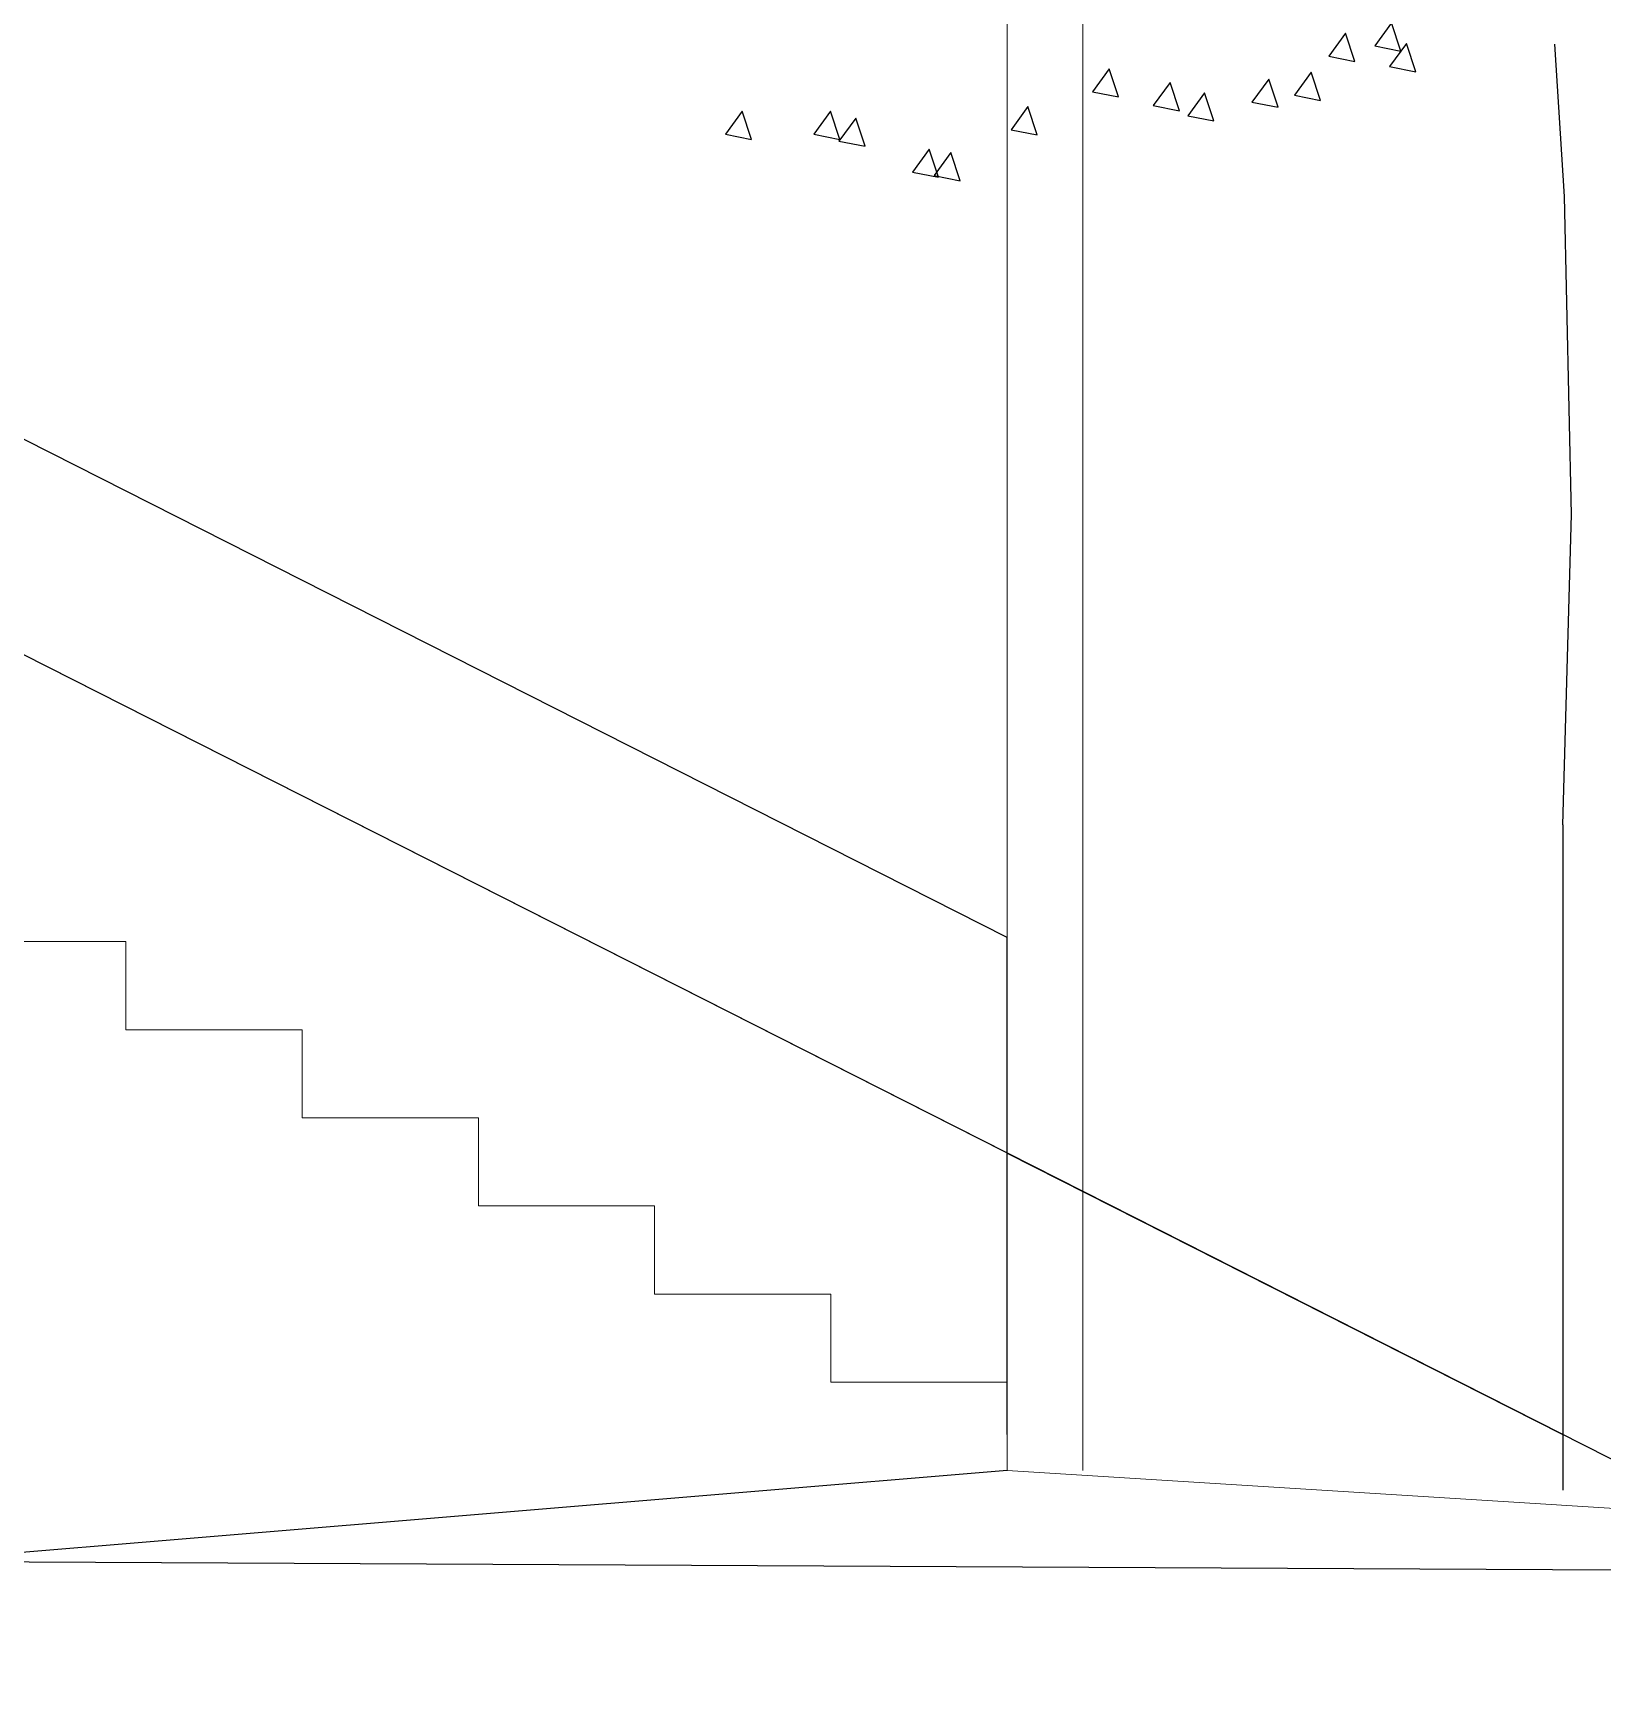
# Model space of a CAD drawing. Header units: millimetres. Extents: x 465413 to 965836, y 2516576 to 3795663.
# Drawn here: x 886370 to 889486, y 2734823 to 2738089 of the extents above; entities that cross this region are included whole.
import ezdxf
from ezdxf.lldxf.tags import DXFTag

# ---------------------------------------------------------------- set-up
doc = ezdxf.new("R2010")
doc.units = ezdxf.units.MM
for name, color, linetype in [('MUR-POH', 64, 'Continuous'), ('MUR_POH', 64, 'Continuous'), ('MUR_REZ', 3, 'Continuous'), ('PLO_LIN', 6, 'Continuous')]:
    doc.layers.add(name, color=color, linetype=linetype)
doc.layers.add('Srafy', color=8, linetype='Continuous', lineweight=5)
tags = doc.linetypes.add('DASHED', pattern=[0.75, 0.5, -0.25]).pattern_tags.tags
tags[6:7] = [DXFTag(74, 4), DXFTag(75, 0), DXFTag(340, '0'), DXFTag(46, 1.0), DXFTag(50, 0.0), DXFTag(44, 0.0), DXFTag(45, 0.0)]
tags[4:5] = [DXFTag(74, 4), DXFTag(75, 0), DXFTag(340, '0'), DXFTag(46, 1.0), DXFTag(50, 0.0), DXFTag(44, 0.0), DXFTag(45, 0.0)]

# ---------------------------------------------------------------- blocks, each defined once
blk = doc.blocks.new('strom14', base_point=(-17517.4, -64197.3))
at = {"color": 1}
for p, q in [((-17590.3, -62956.7), (-17609.5, -62654.5)), ((-17576.7, -63587.6), (-17590.3, -62956.7)), ((-17593.8, -64204.1), (-17576.7, -63587.6))]:
    blk.add_line(p, q, dxfattribs=at)
for points in [[(-18024.9, -62632.4), (-18058.3, -62678.3), (-18006.4, -62688.3)], [(-17933.8, -62611.9), (-17967.2, -62657.8), (-17915.3, -62667.8)], [(-17904.2, -62652.9), (-17937.6, -62698.8), (-17885.7, -62708.8)], [(-18494.2, -62703), (-18527.6, -62748.9), (-18475.7, -62758.9)], [(-18373.5, -62730.3), (-18406.9, -62776.2), (-18355, -62786.3)], [(-18177.6, -62723.5), (-18211, -62769.4), (-18159.1, -62779.4)], [(-18093.3, -62709.8), (-18126.7, -62755.7), (-18074.8, -62765.8)], [(-18305.1, -62750.8), (-18338.5, -62796.7), (-18286.6, -62806.7)], [(-19223.2, -62787.3), (-19256.6, -62833.1), (-19204.7, -62843.2)], [(-19047.8, -62787.3), (-19081.2, -62833.1), (-19029.3, -62843.2)], [(-18997.6, -62800.9), (-19031.1, -62846.8), (-18979.1, -62856.9)], [(-18655.9, -62778.2), (-18689.4, -62824), (-18637.4, -62834.1)], [(-18851.9, -62862.4), (-18885.3, -62908.3), (-18833.3, -62918.4)], [(-18808.6, -62869.3), (-18842, -62915.1), (-18790.1, -62925.2)]]:
    blk.add_lwpolyline(points, close=True, dxfattribs=at)

msp = doc.modelspace()

# ---------------------------------------------------------------- linework, layer by layer
at = {"layer": 'MUR-POH', "color": 1}
for points in [[(888304.7, 2735307.3), (888304.7, 2736293.7), (886204.7, 2737357.3)], [(889407.9, 2736517.3), (889407.9, 2735537.2)], [(888304.7, 2735865.5), (889407.9, 2735306.8)], [(889407.9, 2735537.2), (889407.9, 2735196.2)]]:
    msp.add_lwpolyline(points, dxfattribs=at)
at = {"layer": 'MUR_POH', "color": 8, "linetype": 'DASHED', "ltscale": 250, "flags": 128}
for points in [[(889407.9, 2735306.8), (886148.6, 2736957.5)], [(894900.2, 2734857.5), (890900.2, 2734857.5), (889900.2, 2735057.5), (886148.6, 2736957.5)]]:
    msp.add_lwpolyline(points, dxfattribs=at)
at = {"layer": 'MUR_REZ', "flags": 128}
msp.add_lwpolyline([(885046.8, 2735060.6), (889650.2, 2735037.5)], dxfattribs=at)
at = {"layer": 'PLO_LIN', "color": 252}
msp.add_lwpolyline([(888304.7, 2735235.6), (886204.7, 2735060.6)], dxfattribs=at)
at = {"layer": 'Srafy', "flags": 128}
for points in [[(888454.7, 2735235.6), (888454.7, 2739310.6)], [(888304.7, 2735235.6), (888304.7, 2738960.6)], [(894900.2, 2734823.4), (888304.7, 2735235.6), (888304.7, 2735410.6), (887954.7, 2735410.6), (887954.7, 2735585.6), (887604.7, 2735585.6), (887604.7, 2735760.6), (887254.7, 2735760.6), (887254.7, 2735935.6), (886904.7, 2735935.6), (886904.7, 2736110.6), (886554.7, 2736110.6), (886554.7, 2736285.6), (886204.7, 2736285.6), (886204.7, 2736460.6), (885046.8, 2736460.6)]]:
    msp.add_lwpolyline(points, dxfattribs=at)

# ---------------------------------------------------------------- block references
at = {"layer": 'MUR-POH', "color": 6}
msp.add_blockref('strom14', (889484.3, 2736524), dxfattribs=at)

doc.saveas('drawing.dxf')
